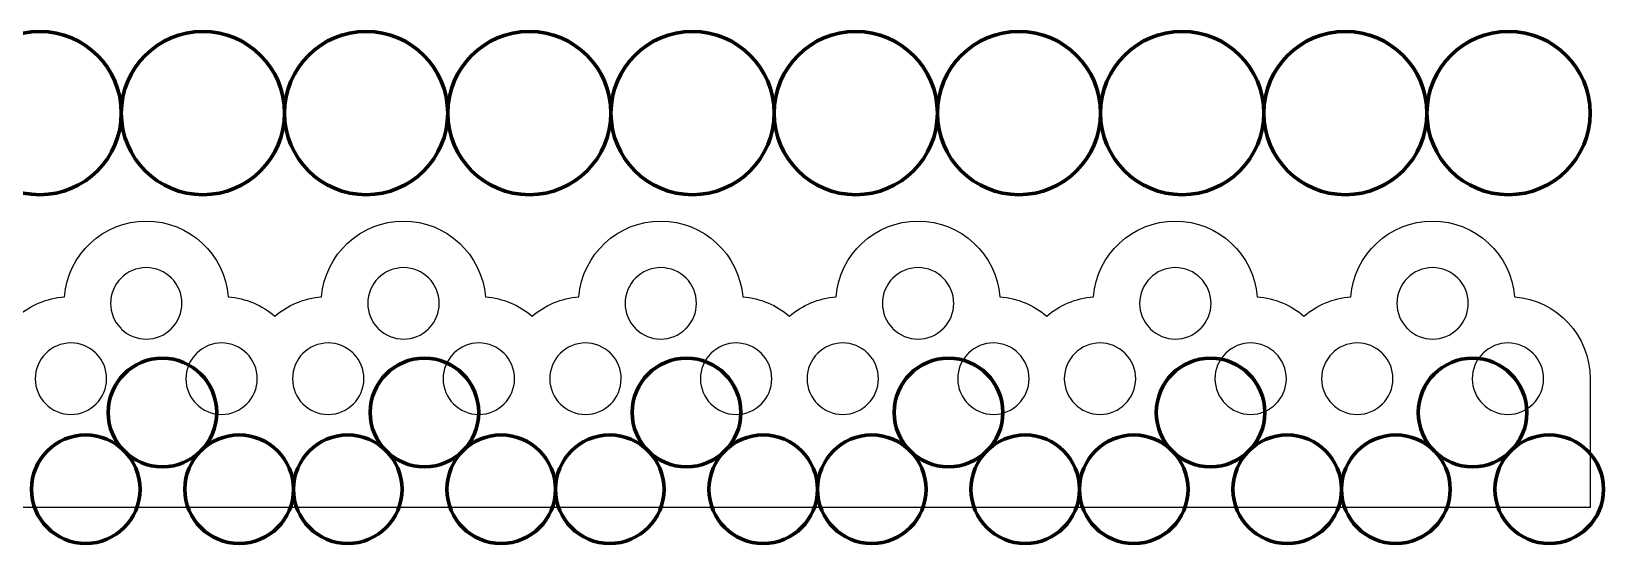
# Model space of a CAD drawing. Header units: centimetres. Extents: x -18.5 to 18.5, y -10.1 to 10.4.
# Drawn here: x -4.16 to 5.02, y -0.46 to 2.53 of the extents above; entities that cross this region are included whole.
import ezdxf

# ---------------------------------------------------------------- set-up
doc = ezdxf.new("R2010")
doc.units = ezdxf.units.CM
doc.header["$MEASUREMENT"] = 0
doc.layers.add('Layer 1', color=7, linetype='Continuous')

msp = doc.modelspace()

# ---------------------------------------------------------------- linework, layer by layer
at = {"layer": 'Layer 1', "color": 7, "lineweight": 211}
for centre, major_axis in [((-4.10767, 2.04987), (0, 0.47625)), ((-3.15517, 2.04987), (0, 0.47625)), ((-2.20267, 2.04987), (0, 0.47625)), ((-1.25017, 2.04987), (0, 0.47625)), ((-0.29767, 2.04987), (0, 0.47625)), ((0.65483, 2.04987), (0, 0.47625)), ((1.60733, 2.04987), (0, 0.47625)), ((2.55983, 2.04987), (0, 0.47625)), ((3.51233, 2.04987), (0, 0.47625)), ((4.46483, 2.04987), (0, 0.47625)), ((-3.39139, 0.30248), (0, 0.31686)), ((-1.8622, 0.30248), (0, 0.31686)), ((-0.33299, 0.30248), (0, 0.31686)), ((1.19619, 0.30248), (0, 0.31686)), ((2.72543, 0.30248), (0, 0.31686)), ((4.25465, 0.30248), (0, 0.31686)), ((-3.83914, -0.14524), (0, 0.31686)), ((-2.94366, -0.14524), (0, 0.31686)), ((-2.30993, -0.14524), (0, 0.31686)), ((-1.41445, -0.14524), (0, 0.31684)), ((-0.78075, -0.14524), (0, 0.31686)), ((0.11474, -0.14524), (0, 0.31686)), ((0.74847, -0.14524), (0, 0.31686)), ((1.64398, -0.14524), (0, 0.31686)), ((2.27768, -0.14524), (0, 0.31684)), ((3.17319, -0.14524), (0, 0.31686)), ((3.80689, -0.14524), (0, 0.31686)), ((4.70237, -0.14524), (0, 0.31686))]:
    msp.add_ellipse(centre, major_axis=major_axis, ratio=1, dxfattribs=at)
at = {"layer": 'Layer 1'}
for points, knots in [([(4.49952, 0.97789), (4.47983, 1.22461), (4.27314, 1.41945), (4.02144, 1.41945), (4.02144, 1.41945), (3.76977, 1.41945), (3.56313, 1.22458), (3.5435, 0.97789), (3.5435, 0.97789), (3.43984, 0.96961), (3.34546, 0.92847), (3.27077, 0.86465), (3.27077, 0.86465), (3.19603, 0.92847), (3.1017, 0.96961), (2.99804, 0.97789), (2.99804, 0.97789), (2.97835, 1.22461), (2.77166, 1.41945), (2.51996, 1.41945), (2.51996, 1.41945), (2.26829, 1.41945), (2.06165, 1.22458), (2.04202, 0.97789), (2.04202, 0.97789), (1.93836, 0.96961), (1.84401, 0.92847), (1.76929, 0.86465), (1.76929, 0.86465), (1.69455, 0.92847), (1.60017, 0.96961), (1.4965, 0.97789), (1.4965, 0.97789), (1.47687, 1.22461), (1.2702, 1.41945), (1.01853, 1.41945), (1.01853, 1.41945), (0.76681, 1.41945), (0.56017, 1.22458), (0.54048, 0.97789), (0.54048, 0.97789), (0.43682, 0.96961), (0.34252, 0.92847), (0.26775, 0.86465), (0.26775, 0.86465), (0.19306, 0.92847), (0.09868, 0.96961), (-0.00493, 0.97789), (-0.00493, 0.97789), (-0.02462, 1.22461), (-0.23128, 1.41945), (-0.48293, 1.41945), (-0.48293, 1.41945), (-0.73468, 1.41945), (-0.94132, 1.22458), (-0.96101, 0.97789), (-0.96101, 0.97789), (-1.06467, 0.96961), (-1.15897, 0.92847), (-1.23374, 0.86465), (-1.23374, 0.86465), (-1.30843, 0.92847), (-1.40281, 0.96961), (-1.50642, 0.97789), (-1.50642, 0.97789), (-1.52611, 1.22461), (-1.73277, 1.41945), (-1.98442, 1.41945), (-1.98442, 1.41945), (-2.23614, 1.41945), (-2.44281, 1.22458), (-2.4625, 0.97789), (-2.4625, 0.97789), (-2.56611, 0.96961), (-2.66046, 0.92847), (-2.73518, 0.86465), (-2.73518, 0.86465), (-2.8099, 0.92847), (-2.9043, 0.96961), (-3.00791, 0.97789), (-3.00791, 0.97789), (-3.0276, 1.22461), (-3.23426, 1.41945), (-3.48591, 1.41945), (-3.48591, 1.41945), (-3.73763, 1.41945), (-3.9443, 1.22458), (-3.96393, 0.97789), (-3.96393, 0.97789), (-4.06759, 0.96961), (-4.16194, 0.92849), (-4.23666, 0.86467), (-4.23666, 0.86467), (-4.31138, 0.92849), (-4.40573, 0.96963), (-4.50939, 0.97789), (-4.50939, 0.97789), (-4.52902, 1.22461), (-4.73569, 1.41945), (-4.98739, 1.41945), (-4.98739, 1.41945), (-5.23909, 1.41945), (-5.44578, 1.22458), (-5.46539, 0.97789), (-5.46539, 0.97789), (-5.56905, 0.96961), (-5.66343, 0.92847), (-5.73815, 0.86465), (-5.73815, 0.86465), (-5.81287, 0.92847), (-5.90727, 0.96961), (-6.01088, 0.97789), (-6.01088, 0.97789), (-6.03057, 1.22461), (-6.23723, 1.41945), (-6.4889, 1.41945), (-6.4889, 1.41945), (-6.74057, 1.41945), (-6.94726, 1.22458), (-6.96695, 0.97789), (-6.96695, 0.97789), (-7.07059, 0.96961), (-7.16494, 0.92847), (-7.23966, 0.86465), (-7.23966, 0.86465), (-7.31438, 0.92847), (-7.40873, 0.96961), (-7.51237, 0.97789), (-7.51237, 0.97789), (-7.53206, 1.22461), (-7.73872, 1.41945), (-7.99042, 1.41945), (-7.99042, 1.41945), (-8.24209, 1.41945), (-8.44876, 1.22458), (-8.46844, 0.97789), (-8.46844, 0.97789), (-8.57208, 0.96961), (-8.66643, 0.92847), (-8.74117, 0.86465), (-8.74117, 0.86465), (-8.81589, 0.92847), (-8.91024, 0.96961), (-9.01388, 0.97789), (-9.01388, 0.97789), (-9.03357, 1.22461), (-9.24023, 1.41945), (-9.49193, 1.41945), (-9.49193, 1.41945), (-9.74363, 1.41945), (-9.95027, 1.22458), (-9.96995, 0.97789), (-9.96995, 0.97789), (-10.07359, 0.96961), (-10.16794, 0.92847), (-10.24266, 0.86465), (-10.24266, 0.86465), (-10.31738, 0.92847), (-10.41176, 0.96961), (-10.51539, 0.97789), (-10.51539, 0.97789), (-10.53508, 1.22461), (-10.74171, 1.41945), (-10.99339, 1.41945), (-10.99339, 1.41945), (-11.24509, 1.41945), (-11.45175, 1.22458), (-11.47144, 0.97789), (-11.47144, 0.97789), (-11.57508, 0.96961), (-11.66945, 0.92847), (-11.74417, 0.86467), (-11.74417, 0.86467), (-11.81886, 0.92849), (-11.91324, 0.96963), (-12.01685, 0.97789), (-12.01685, 0.97789), (-12.03654, 1.22461), (-12.2432, 1.41945), (-12.4949, 1.41945), (-12.4949, 1.41945), (-12.7466, 1.41945), (-12.95324, 1.22458), (-12.97292, 0.97789), (-12.97292, 0.97789), (-13.07656, 0.96961), (-13.17091, 0.92847), (-13.24563, 0.86465), (-13.24563, 0.86465), (-13.32035, 0.92847), (-13.4147, 0.96961), (-13.51834, 0.97789), (-13.51834, 0.97789), (-13.53803, 1.22461), (-13.74469, 1.41945), (-13.99639, 1.41945), (-13.99639, 1.41945), (-14.24806, 1.41945), (-14.45473, 1.22458), (-14.47441, 0.97789), (-14.47441, 0.97789), (-14.57805, 0.96961), (-14.6724, 0.92847), (-14.74712, 0.86465), (-14.74712, 0.86465), (-14.82184, 0.92847), (-14.91619, 0.96961), (-15.01983, 0.97789), (-15.01983, 0.97789), (-15.03952, 1.22461), (-15.24615, 1.41945), (-15.49785, 1.41945), (-15.49785, 1.41945), (-15.74955, 1.41945), (-15.95621, 1.22458), (-15.97587, 0.97789), (-15.97587, 0.97789), (-16.07951, 0.96961), (-16.17386, 0.92847), (-16.2486, 0.86465), (-16.2486, 0.86465), (-16.32332, 0.92847), (-16.41767, 0.96961), (-16.52131, 0.97789), (-16.52131, 0.97789), (-16.541, 1.22461), (-16.74763, 1.41945), (-16.99933, 1.41945), (-16.99933, 1.41945), (-17.25103, 1.41945), (-17.45767, 1.22458), (-17.47735, 0.97789), (-17.47735, 0.97789), (-17.72407, 0.9582), (-17.91891, 0.75157), (-17.91891, 0.49987), (-17.91891, 0.49987), (-17.91891, 0.43611), (-17.91891, 0.31961), (-17.91891, 0.31961), (-17.91891, 0.31961), (-17.91891, 0.31961), (-17.91891, -0.25096), (-17.91891, -0.25096), (-17.91891, -0.25096), (-17.91891, -0.25096), (4.94111, -0.25097), (4.94111, -0.25097), (4.94111, -0.25097), (4.94111, -0.25097), (4.94111, 0.3196), (4.94111, 0.3196), (4.94111, 0.3196), (4.94111, 0.3196), (4.94111, 0.4361), (4.94111, 0.49986), (4.94111, 0.49986), (4.94108, 0.75156), (4.74624, 0.9582), (4.49952, 0.97789)], [0, 0, 0, 0, 0.0151515, 0.0151515, 0.0151515, 0.0151515, 0.030303, 0.030303, 0.030303, 0.030303, 0.0454545, 0.0454545, 0.0454545, 0.0454545, 0.0606061, 0.0606061, 0.0606061, 0.0606061, 0.0757576, 0.0757576, 0.0757576, 0.0757576, 0.0909091, 0.0909091, 0.0909091, 0.0909091, 0.1060606, 0.1060606, 0.1060606, 0.1060606, 0.1212121, 0.1212121, 0.1212121, 0.1212121, 0.1363636, 0.1363636, 0.1363636, 0.1363636, 0.1515152, 0.1515152, 0.1515152, 0.1515152, 0.1666667, 0.1666667, 0.1666667, 0.1666667, 0.1818182, 0.1818182, 0.1818182, 0.1818182, 0.1969697, 0.1969697, 0.1969697, 0.1969697, 0.2121212, 0.2121212, 0.2121212, 0.2121212, 0.2272727, 0.2272727, 0.2272727, 0.2272727, 0.2424242, 0.2424242, 0.2424242, 0.2424242, 0.2575758, 0.2575758, 0.2575758, 0.2575758, 0.2727273, 0.2727273, 0.2727273, 0.2727273, 0.2878788, 0.2878788, 0.2878788, 0.2878788, 0.3030303, 0.3030303, 0.3030303, 0.3030303, 0.3181818, 0.3181818, 0.3181818, 0.3181818, 0.3333333, 0.3333333, 0.3333333, 0.3333333, 0.3484848, 0.3484848, 0.3484848, 0.3484848, 0.3636364, 0.3636364, 0.3636364, 0.3636364, 0.3787879, 0.3787879, 0.3787879, 0.3787879, 0.3939394, 0.3939394, 0.3939394, 0.3939394, 0.4090909, 0.4090909, 0.4090909, 0.4090909, 0.4242424, 0.4242424, 0.4242424, 0.4242424, 0.4393939, 0.4393939, 0.4393939, 0.4393939, 0.4545455, 0.4545455, 0.4545455, 0.4545455, 0.469697, 0.469697, 0.469697, 0.469697, 0.4848485, 0.4848485, 0.4848485, 0.4848485, 0.5, 0.5, 0.5, 0.5, 0.5151515, 0.5151515, 0.5151515, 0.5151515, 0.530303, 0.530303, 0.530303, 0.530303, 0.5454545, 0.5454545, 0.5454545, 0.5454545, 0.5606061, 0.5606061, 0.5606061, 0.5606061, 0.5757576, 0.5757576, 0.5757576, 0.5757576, 0.5909091, 0.5909091, 0.5909091, 0.5909091, 0.6060606, 0.6060606, 0.6060606, 0.6060606, 0.6212121, 0.6212121, 0.6212121, 0.6212121, 0.6363636, 0.6363636, 0.6363636, 0.6363636, 0.6515152, 0.6515152, 0.6515152, 0.6515152, 0.6666667, 0.6666667, 0.6666667, 0.6666667, 0.6818182, 0.6818182, 0.6818182, 0.6818182, 0.6969697, 0.6969697, 0.6969697, 0.6969697, 0.7121212, 0.7121212, 0.7121212, 0.7121212, 0.7272727, 0.7272727, 0.7272727, 0.7272727, 0.7424242, 0.7424242, 0.7424242, 0.7424242, 0.7575758, 0.7575758, 0.7575758, 0.7575758, 0.7727273, 0.7727273, 0.7727273, 0.7727273, 0.7878788, 0.7878788, 0.7878788, 0.7878788, 0.8030303, 0.8030303, 0.8030303, 0.8030303, 0.8181818, 0.8181818, 0.8181818, 0.8181818, 0.8333333, 0.8333333, 0.8333333, 0.8333333, 0.8484848, 0.8484848, 0.8484848, 0.8484848, 0.8636364, 0.8636364, 0.8636364, 0.8636364, 0.8787879, 0.8787879, 0.8787879, 0.8787879, 0.8939394, 0.8939394, 0.8939394, 0.8939394, 0.9090909, 0.9090909, 0.9090909, 0.9090909, 0.9242424, 0.9242424, 0.9242424, 0.9242424, 0.9393939, 0.9393939, 0.9393939, 0.9393939, 0.9545455, 0.9545455, 0.9545455, 0.9545455, 0.969697, 0.969697, 0.969697, 0.969697, 1, 1, 1, 1]), ([(-3.33829, 0.7927), (-3.33829, 0.7927), (-3.34004, 0.79095), (-3.34107, 0.78992), (-3.34107, 0.78992), (-3.38023, 0.75198), (-3.43169, 0.7311), (-3.48593, 0.7311), (-3.48593, 0.7311), (-3.54038, 0.7311), (-3.59192, 0.75208), (-3.63015, 0.78933), (-3.63015, 0.78933), (-3.63211, 0.79118), (-3.63375, 0.79282), (-3.63526, 0.79436), (-3.63526, 0.79436), (-3.67336, 0.83352), (-3.69434, 0.88506), (-3.69434, 0.93948), (-3.69434, 0.93948), (-3.69434, 1.05439), (-3.60084, 1.14789), (-3.4859, 1.14789), (-3.4859, 1.14789), (-3.37099, 1.14789), (-3.27754, 1.05439), (-3.27754, 0.93948), (-3.27754, 0.93948), (-3.27756, 0.88523), (-3.29844, 0.83377), (-3.33829, 0.7927)], [0, 0, 0, 0, 0.1111111, 0.1111111, 0.1111111, 0.1111111, 0.2222222, 0.2222222, 0.2222222, 0.2222222, 0.3333333, 0.3333333, 0.3333333, 0.3333333, 0.4444444, 0.4444444, 0.4444444, 0.4444444, 0.5555556, 0.5555556, 0.5555556, 0.5555556, 0.6666667, 0.6666667, 0.6666667, 0.6666667, 0.7777778, 0.7777778, 0.7777778, 0.7777778, 1, 1, 1, 1]), ([(-1.83551, 0.79397), (-1.83551, 0.79397), (-1.8372, 0.79228), (-1.83921, 0.79027), (-1.83921, 0.79027), (-1.87837, 0.75212), (-1.92999, 0.73111), (-1.98444, 0.73111), (-1.98444, 0.73111), (-2.03871, 0.73111), (-2.09011, 0.75196), (-2.13118, 0.79175), (-2.13118, 0.79175), (-2.13158, 0.79215), (-2.13234, 0.79291), (-2.13406, 0.79466), (-2.13406, 0.79466), (-2.172, 0.83379), (-2.19288, 0.8852), (-2.19288, 0.93949), (-2.19288, 0.93949), (-2.19288, 1.0544), (-2.09938, 1.1479), (-1.98444, 1.1479), (-1.98444, 1.1479), (-1.86956, 1.1479), (-1.77608, 1.0544), (-1.77608, 0.93949), (-1.77608, 0.93949), (-1.77608, 0.88499), (-1.79709, 0.83342), (-1.83551, 0.79397)], [0, 0, 0, 0, 0.1111111, 0.1111111, 0.1111111, 0.1111111, 0.2222222, 0.2222222, 0.2222222, 0.2222222, 0.3333333, 0.3333333, 0.3333333, 0.3333333, 0.4444444, 0.4444444, 0.4444444, 0.4444444, 0.5555556, 0.5555556, 0.5555556, 0.5555556, 0.6666667, 0.6666667, 0.6666667, 0.6666667, 0.7777778, 0.7777778, 0.7777778, 0.7777778, 1, 1, 1, 1]), ([(-0.33471, 0.79329), (-0.33471, 0.79329), (-0.33736, 0.79067), (-0.3381, 0.78996), (-0.3381, 0.78996), (-0.37723, 0.75202), (-0.42869, 0.73112), (-0.48296, 0.73112), (-0.48296, 0.73112), (-0.53731, 0.73112), (-0.58879, 0.75205), (-0.62927, 0.79134), (-0.62927, 0.79134), (-0.62948, 0.79155), (-0.62998, 0.79205), (-0.6325, 0.79454), (-0.6325, 0.79454), (-0.67049, 0.8337), (-0.6914, 0.88519), (-0.6914, 0.93951), (-0.6914, 0.93951), (-0.6914, 1.05442), (-0.5979, 1.14792), (-0.48296, 1.14792), (-0.48296, 1.14792), (-0.36805, 1.14792), (-0.2746, 1.05442), (-0.2746, 0.93951), (-0.2746, 0.93951), (-0.2746, 0.88523), (-0.29547, 0.83377), (-0.33471, 0.79329)], [0, 0, 0, 0, 0.1111111, 0.1111111, 0.1111111, 0.1111111, 0.2222222, 0.2222222, 0.2222222, 0.2222222, 0.3333333, 0.3333333, 0.3333333, 0.3333333, 0.4444444, 0.4444444, 0.4444444, 0.4444444, 0.5555556, 0.5555556, 0.5555556, 0.5555556, 0.6666667, 0.6666667, 0.6666667, 0.6666667, 0.7777778, 0.7777778, 0.7777778, 0.7777778, 1, 1, 1, 1]), ([(1.1668, 0.79331), (1.1668, 0.79331), (1.16474, 0.79122), (1.16373, 0.79021), (1.16373, 0.79021), (1.12452, 0.75208), (1.07292, 0.7311), (1.01853, 0.7311), (1.01853, 0.7311), (0.96421, 0.7311), (0.91272, 0.75203), (0.87224, 0.79132), (0.87224, 0.79132), (0.87203, 0.79153), (0.87153, 0.79203), (0.86901, 0.79452), (0.86901, 0.79452), (0.83102, 0.83368), (0.81011, 0.88517), (0.81011, 0.93949), (0.81011, 0.93949), (0.81011, 1.0544), (0.90359, 1.1479), (1.01852, 1.1479), (1.01852, 1.1479), (1.13343, 1.1479), (1.22691, 1.0544), (1.22691, 0.93949), (1.22691, 0.93949), (1.22689, 0.88507), (1.20591, 0.83353), (1.1668, 0.79331)], [0, 0, 0, 0, 0.1111111, 0.1111111, 0.1111111, 0.1111111, 0.2222222, 0.2222222, 0.2222222, 0.2222222, 0.3333333, 0.3333333, 0.3333333, 0.3333333, 0.4444444, 0.4444444, 0.4444444, 0.4444444, 0.5555556, 0.5555556, 0.5555556, 0.5555556, 0.6666667, 0.6666667, 0.6666667, 0.6666667, 0.7777778, 0.7777778, 0.7777778, 0.7777778, 1, 1, 1, 1]), ([(2.66805, 0.79308), (2.66736, 0.79242), (2.66715, 0.79218), (2.66514, 0.79014), (2.66514, 0.79014), (2.62593, 0.75207), (2.57436, 0.73111), (2.51996, 0.73111), (2.51996, 0.73111), (2.46556, 0.73111), (2.41399, 0.75209), (2.37378, 0.79122), (2.37378, 0.79122), (2.37378, 0.79122), (2.37275, 0.79228), (2.37071, 0.79432), (2.37071, 0.79432), (2.33261, 0.83353), (2.31163, 0.8851), (2.31163, 0.9395), (2.31163, 0.9395), (2.31163, 1.05441), (2.40508, 1.14791), (2.51999, 1.14791), (2.51999, 1.14791), (2.63493, 1.14791), (2.72843, 1.05441), (2.72843, 0.9395), (2.72843, 0.9395), (2.72837, 0.88507), (2.70739, 0.83356), (2.66805, 0.79308)], [0, 0, 0, 0, 0.1111111, 0.1111111, 0.1111111, 0.1111111, 0.2222222, 0.2222222, 0.2222222, 0.2222222, 0.3333333, 0.3333333, 0.3333333, 0.3333333, 0.4444444, 0.4444444, 0.4444444, 0.4444444, 0.5555556, 0.5555556, 0.5555556, 0.5555556, 0.6666667, 0.6666667, 0.6666667, 0.6666667, 0.7777778, 0.7777778, 0.7777778, 0.7777778, 1, 1, 1, 1]), ([(4.17001, 0.79353), (4.17001, 0.79353), (4.16922, 0.79274), (4.16922, 0.79274), (4.16922, 0.79274), (4.16922, 0.79274), (4.16877, 0.79229), (4.16689, 0.79041), (4.16689, 0.79041), (4.16689, 0.79041), (4.16644, 0.78996), (4.16644, 0.78996), (4.16644, 0.78996), (4.12731, 0.75199), (4.07579, 0.73106), (4.02145, 0.73106), (4.02145, 0.73106), (3.96711, 0.73106), (3.91559, 0.75202), (3.87606, 0.79043), (3.87606, 0.79043), (3.87606, 0.79043), (3.87426, 0.79223), (3.87426, 0.79223), (3.87426, 0.79223), (3.87426, 0.79223), (3.87389, 0.79257), (3.87241, 0.79408), (3.87241, 0.79408), (3.87241, 0.79408), (3.87207, 0.79445), (3.87207, 0.79445), (3.87207, 0.79445), (3.83402, 0.83363), (3.81309, 0.88512), (3.81309, 0.93947), (3.81309, 0.93947), (3.81309, 1.05438), (3.90654, 1.14788), (4.02145, 1.14788), (4.02145, 1.14788), (4.13641, 1.14788), (4.22994, 1.05438), (4.22994, 0.93947), (4.22994, 0.93947), (4.22991, 0.88518), (4.20898, 0.83369), (4.17001, 0.79353)], [0, 0, 0, 0, 0.0769231, 0.0769231, 0.0769231, 0.0769231, 0.1538462, 0.1538462, 0.1538462, 0.1538462, 0.2307692, 0.2307692, 0.2307692, 0.2307692, 0.3076923, 0.3076923, 0.3076923, 0.3076923, 0.3846154, 0.3846154, 0.3846154, 0.3846154, 0.4615385, 0.4615385, 0.4615385, 0.4615385, 0.5384615, 0.5384615, 0.5384615, 0.5384615, 0.6153846, 0.6153846, 0.6153846, 0.6153846, 0.6923077, 0.6923077, 0.6923077, 0.6923077, 0.7692308, 0.7692308, 0.7692308, 0.7692308, 0.8461538, 0.8461538, 0.8461538, 0.8461538, 1, 1, 1, 1]), ([(-3.92558, 0.29148), (-4.04049, 0.29148), (-4.13394, 0.38496), (-4.13394, 0.49987), (-4.13394, 0.49987), (-4.13394, 0.61478), (-4.04049, 0.70826), (-3.92558, 0.70826), (-3.92558, 0.70826), (-3.87116, 0.70826), (-3.81964, 0.6873), (-3.78072, 0.64947), (-3.78072, 0.64947), (-3.77958, 0.64839), (-3.77866, 0.64743), (-3.77612, 0.64489), (-3.77612, 0.64489), (-3.73807, 0.60571), (-3.71714, 0.55419), (-3.71714, 0.49985), (-3.71714, 0.49985), (-3.71717, 0.38496), (-3.81065, 0.29148), (-3.92558, 0.29148)], [0, 0, 0, 0, 0.1428571, 0.1428571, 0.1428571, 0.1428571, 0.2857143, 0.2857143, 0.2857143, 0.2857143, 0.4285714, 0.4285714, 0.4285714, 0.4285714, 0.5714286, 0.5714286, 0.5714286, 0.5714286, 0.7142857, 0.7142857, 0.7142857, 0.7142857, 1, 1, 1, 1]), ([(-3.04629, 0.29148), (-3.16123, 0.29148), (-3.25473, 0.38496), (-3.25473, 0.49987), (-3.25473, 0.49987), (-3.25473, 0.55419), (-3.2338, 0.60568), (-3.19478, 0.64587), (-3.19478, 0.64587), (-3.19414, 0.64648), (-3.19346, 0.64719), (-3.19129, 0.64936), (-3.19129, 0.64936), (-3.15213, 0.68735), (-3.10062, 0.70826), (-3.0463, 0.70826), (-3.0463, 0.70826), (-2.93136, 0.70826), (-2.83789, 0.61478), (-2.83789, 0.49987), (-2.83789, 0.49987), (-2.83788, 0.38496), (-2.93138, 0.29148), (-3.04629, 0.29148)], [0, 0, 0, 0, 0.1428571, 0.1428571, 0.1428571, 0.1428571, 0.2857143, 0.2857143, 0.2857143, 0.2857143, 0.4285714, 0.4285714, 0.4285714, 0.4285714, 0.5714286, 0.5714286, 0.5714286, 0.5714286, 0.7142857, 0.7142857, 0.7142857, 0.7142857, 1, 1, 1, 1]), ([(-2.42405, 0.29148), (-2.53899, 0.29148), (-2.63246, 0.38496), (-2.63246, 0.49987), (-2.63246, 0.49987), (-2.63246, 0.61478), (-2.53898, 0.70826), (-2.42405, 0.70826), (-2.42405, 0.70826), (-2.36973, 0.70826), (-2.3183, 0.68736), (-2.27906, 0.64928), (-2.27906, 0.64928), (-2.27906, 0.64928), (-2.27715, 0.64737), (-2.27715, 0.64737), (-2.27715, 0.64737), (-2.27715, 0.64737), (-2.27659, 0.64684), (-2.27495, 0.64523), (-2.27495, 0.64523), (-2.27495, 0.64523), (-2.27445, 0.6447), (-2.27445, 0.6447), (-2.27445, 0.6447), (-2.23656, 0.60557), (-2.21569, 0.55413), (-2.21569, 0.49984), (-2.21569, 0.49984), (-2.21569, 0.38496), (-2.30916, 0.29148), (-2.42405, 0.29148)], [0, 0, 0, 0, 0.1111111, 0.1111111, 0.1111111, 0.1111111, 0.2222222, 0.2222222, 0.2222222, 0.2222222, 0.3333333, 0.3333333, 0.3333333, 0.3333333, 0.4444444, 0.4444444, 0.4444444, 0.4444444, 0.5555556, 0.5555556, 0.5555556, 0.5555556, 0.6666667, 0.6666667, 0.6666667, 0.6666667, 0.7777778, 0.7777778, 0.7777778, 0.7777778, 1, 1, 1, 1]), ([(-1.54484, 0.29148), (-1.65975, 0.29148), (-1.7532, 0.38496), (-1.7532, 0.49987), (-1.7532, 0.49987), (-1.7532, 0.55435), (-1.73219, 0.60592), (-1.69274, 0.64642), (-1.69274, 0.64642), (-1.69253, 0.64661), (-1.69208, 0.64708), (-1.69007, 0.64909), (-1.69007, 0.64909), (-1.65089, 0.68724), (-1.59929, 0.70828), (-1.54484, 0.70828), (-1.54484, 0.70828), (-1.42993, 0.70828), (-1.33645, 0.6148), (-1.33645, 0.49989), (-1.33645, 0.49989), (-1.33645, 0.38496), (-1.42995, 0.29148), (-1.54484, 0.29148)], [0, 0, 0, 0, 0.1428571, 0.1428571, 0.1428571, 0.1428571, 0.2857143, 0.2857143, 0.2857143, 0.2857143, 0.4285714, 0.4285714, 0.4285714, 0.4285714, 0.5714286, 0.5714286, 0.5714286, 0.5714286, 0.7142857, 0.7142857, 0.7142857, 0.7142857, 1, 1, 1, 1]), ([(-0.92261, 0.29148), (-1.03755, 0.29148), (-1.13105, 0.38496), (-1.13105, 0.49987), (-1.13105, 0.49987), (-1.13105, 0.61478), (-1.03755, 0.70826), (-0.92261, 0.70826), (-0.92261, 0.70826), (-0.86832, 0.70826), (-0.81686, 0.68736), (-0.77725, 0.64897), (-0.77725, 0.64897), (-0.77725, 0.64897), (-0.77553, 0.64728), (-0.77553, 0.64728), (-0.77553, 0.64728), (-0.77553, 0.64728), (-0.77511, 0.64686), (-0.77355, 0.6453), (-0.77355, 0.6453), (-0.77355, 0.6453), (-0.77313, 0.64485), (-0.77313, 0.64485), (-0.77313, 0.64485), (-0.73514, 0.60572), (-0.71421, 0.55423), (-0.71421, 0.49988), (-0.71421, 0.49988), (-0.7142, 0.38496), (-0.80768, 0.29148), (-0.92261, 0.29148)], [0, 0, 0, 0, 0.1111111, 0.1111111, 0.1111111, 0.1111111, 0.2222222, 0.2222222, 0.2222222, 0.2222222, 0.3333333, 0.3333333, 0.3333333, 0.3333333, 0.4444444, 0.4444444, 0.4444444, 0.4444444, 0.5555556, 0.5555556, 0.5555556, 0.5555556, 0.6666667, 0.6666667, 0.6666667, 0.6666667, 0.7777778, 0.7777778, 0.7777778, 0.7777778, 1, 1, 1, 1]), ([(-0.04335, 0.29148), (-0.15829, 0.29148), (-0.25176, 0.38496), (-0.25176, 0.49987), (-0.25176, 0.49987), (-0.25176, 0.55419), (-0.23083, 0.60568), (-0.1921, 0.6456), (-0.1921, 0.6456), (-0.1921, 0.6456), (-0.19043, 0.64727), (-0.18834, 0.64933), (-0.18834, 0.64933), (-0.14918, 0.68735), (-0.09767, 0.70828), (-0.04335, 0.70828), (-0.04335, 0.70828), (0.07156, 0.70828), (0.16504, 0.6148), (0.16504, 0.49989), (0.16504, 0.49989), (0.16503, 0.38496), (0.07153, 0.29148), (-0.04335, 0.29148)], [0, 0, 0, 0, 0.1428571, 0.1428571, 0.1428571, 0.1428571, 0.2857143, 0.2857143, 0.2857143, 0.2857143, 0.4285714, 0.4285714, 0.4285714, 0.4285714, 0.5714286, 0.5714286, 0.5714286, 0.5714286, 0.7142857, 0.7142857, 0.7142857, 0.7142857, 1, 1, 1, 1]), ([(0.57887, 0.29148), (0.46393, 0.29148), (0.37043, 0.38496), (0.37043, 0.49987), (0.37043, 0.49987), (0.37043, 0.61478), (0.46393, 0.70826), (0.57887, 0.70826), (0.57887, 0.70826), (0.63316, 0.70826), (0.68462, 0.68736), (0.72423, 0.64897), (0.72423, 0.64897), (0.72423, 0.64897), (0.72595, 0.64728), (0.72595, 0.64728), (0.72595, 0.64728), (0.72595, 0.64728), (0.72637, 0.64686), (0.72793, 0.6453), (0.72793, 0.6453), (0.72793, 0.6453), (0.72835, 0.64485), (0.72835, 0.64485), (0.72835, 0.64485), (0.76634, 0.60572), (0.78727, 0.55423), (0.78727, 0.49988), (0.78727, 0.49988), (0.78728, 0.38496), (0.6938, 0.29148), (0.57887, 0.29148)], [0, 0, 0, 0, 0.1111111, 0.1111111, 0.1111111, 0.1111111, 0.2222222, 0.2222222, 0.2222222, 0.2222222, 0.3333333, 0.3333333, 0.3333333, 0.3333333, 0.4444444, 0.4444444, 0.4444444, 0.4444444, 0.5555556, 0.5555556, 0.5555556, 0.5555556, 0.6666667, 0.6666667, 0.6666667, 0.6666667, 0.7777778, 0.7777778, 0.7777778, 0.7777778, 1, 1, 1, 1]), ([(1.45813, 0.29148), (1.34322, 0.29148), (1.24977, 0.38496), (1.24977, 0.49987), (1.24977, 0.49987), (1.24977, 0.55437), (1.27078, 0.60597), (1.30954, 0.64576), (1.30954, 0.64576), (1.30954, 0.64576), (1.31078, 0.647), (1.31055, 0.64674), (1.31055, 0.64674), (1.31055, 0.64674), (1.31169, 0.64796), (1.31169, 0.64796), (1.31169, 0.64796), (1.31169, 0.64796), (1.31291, 0.64912), (1.31291, 0.64912), (1.31291, 0.64912), (1.35212, 0.68725), (1.40374, 0.70825), (1.45814, 0.70825), (1.45814, 0.70825), (1.57308, 0.70825), (1.66658, 0.61477), (1.66658, 0.49986), (1.66658, 0.49986), (1.66657, 0.38496), (1.57304, 0.29148), (1.45813, 0.29148)], [0, 0, 0, 0, 0.1111111, 0.1111111, 0.1111111, 0.1111111, 0.2222222, 0.2222222, 0.2222222, 0.2222222, 0.3333333, 0.3333333, 0.3333333, 0.3333333, 0.4444444, 0.4444444, 0.4444444, 0.4444444, 0.5555556, 0.5555556, 0.5555556, 0.5555556, 0.6666667, 0.6666667, 0.6666667, 0.6666667, 0.7777778, 0.7777778, 0.7777778, 0.7777778, 1, 1, 1, 1]), ([(2.08035, 0.29148), (1.96544, 0.29148), (1.87196, 0.38496), (1.87196, 0.49987), (1.87196, 0.49987), (1.87196, 0.61478), (1.96544, 0.70826), (2.08035, 0.70826), (2.08035, 0.70826), (2.13477, 0.70826), (2.18637, 0.68725), (2.22558, 0.64913), (2.22558, 0.64913), (2.22558, 0.64913), (2.2268, 0.64797), (2.2268, 0.64797), (2.2268, 0.64797), (2.2268, 0.64797), (2.22794, 0.64675), (2.22794, 0.64675), (2.22794, 0.64675), (2.22765, 0.64704), (2.22749, 0.64723), (2.22961, 0.64514), (2.22961, 0.64514), (2.26771, 0.60598), (2.28872, 0.55436), (2.28872, 0.49988), (2.28872, 0.49988), (2.28871, 0.38496), (2.19526, 0.29148), (2.08035, 0.29148)], [0, 0, 0, 0, 0.1111111, 0.1111111, 0.1111111, 0.1111111, 0.2222222, 0.2222222, 0.2222222, 0.2222222, 0.3333333, 0.3333333, 0.3333333, 0.3333333, 0.4444444, 0.4444444, 0.4444444, 0.4444444, 0.5555556, 0.5555556, 0.5555556, 0.5555556, 0.6666667, 0.6666667, 0.6666667, 0.6666667, 0.7777778, 0.7777778, 0.7777778, 0.7777778, 1, 1, 1, 1]), ([(2.95962, 0.29148), (2.84471, 0.29148), (2.75126, 0.38496), (2.75126, 0.49987), (2.75126, 0.49987), (2.75126, 0.55427), (2.77224, 0.60581), (2.81066, 0.64536), (2.81066, 0.64536), (2.81066, 0.64536), (2.8123, 0.647), (2.8123, 0.647), (2.8123, 0.647), (2.8123, 0.647), (2.81262, 0.64729), (2.81426, 0.64896), (2.81426, 0.64896), (2.81426, 0.64896), (2.81455, 0.64925), (2.81455, 0.64925), (2.81455, 0.64925), (2.85373, 0.6873), (2.90528, 0.70825), (2.95962, 0.70825), (2.95962, 0.70825), (3.07456, 0.70825), (3.16803, 0.61477), (3.16803, 0.49986), (3.16803, 0.49986), (3.16803, 0.38496), (3.07453, 0.29148), (2.95962, 0.29148)], [0, 0, 0, 0, 0.1111111, 0.1111111, 0.1111111, 0.1111111, 0.2222222, 0.2222222, 0.2222222, 0.2222222, 0.3333333, 0.3333333, 0.3333333, 0.3333333, 0.4444444, 0.4444444, 0.4444444, 0.4444444, 0.5555556, 0.5555556, 0.5555556, 0.5555556, 0.6666667, 0.6666667, 0.6666667, 0.6666667, 0.7777778, 0.7777778, 0.7777778, 0.7777778, 1, 1, 1, 1]), ([(3.58181, 0.29148), (3.4669, 0.29148), (3.37345, 0.38496), (3.37345, 0.49987), (3.37345, 0.49987), (3.37345, 0.61478), (3.4669, 0.70826), (3.58181, 0.70826), (3.58181, 0.70826), (3.63621, 0.70826), (3.68772, 0.6873), (3.72728, 0.64889), (3.72728, 0.64889), (3.72728, 0.64889), (3.72908, 0.64712), (3.72908, 0.64712), (3.72908, 0.64712), (3.72908, 0.64712), (3.72942, 0.64678), (3.73085, 0.64532), (3.73085, 0.64532), (3.73085, 0.64532), (3.73119, 0.64498), (3.73119, 0.64498), (3.73119, 0.64498), (3.76924, 0.6058), (3.79022, 0.55425), (3.79022, 0.49988), (3.79022, 0.49988), (3.79025, 0.38496), (3.69675, 0.29148), (3.58181, 0.29148)], [0, 0, 0, 0, 0.1111111, 0.1111111, 0.1111111, 0.1111111, 0.2222222, 0.2222222, 0.2222222, 0.2222222, 0.3333333, 0.3333333, 0.3333333, 0.3333333, 0.4444444, 0.4444444, 0.4444444, 0.4444444, 0.5555556, 0.5555556, 0.5555556, 0.5555556, 0.6666667, 0.6666667, 0.6666667, 0.6666667, 0.7777778, 0.7777778, 0.7777778, 0.7777778, 1, 1, 1, 1]), ([(4.46115, 0.29148), (4.34619, 0.29148), (4.25268, 0.38496), (4.25268, 0.49987), (4.25268, 0.49987), (4.25268, 0.55419), (4.27361, 0.60568), (4.31174, 0.64497), (4.31174, 0.64497), (4.31298, 0.64624), (4.31449, 0.64777), (4.31613, 0.64939), (4.31613, 0.64939), (4.35529, 0.68738), (4.40678, 0.70829), (4.46112, 0.70829), (4.46112, 0.70829), (4.57603, 0.70829), (4.66948, 0.61481), (4.66948, 0.4999), (4.66948, 0.4999), (4.66951, 0.38496), (4.57604, 0.29148), (4.46115, 0.29148)], [0, 0, 0, 0, 0.1428571, 0.1428571, 0.1428571, 0.1428571, 0.2857143, 0.2857143, 0.2857143, 0.2857143, 0.4285714, 0.4285714, 0.4285714, 0.4285714, 0.5714286, 0.5714286, 0.5714286, 0.5714286, 0.7142857, 0.7142857, 0.7142857, 0.7142857, 1, 1, 1, 1])]:
    msp.add_open_spline(points, degree=3, knots=knots, dxfattribs=at)

doc.saveas('drawing.dxf')
